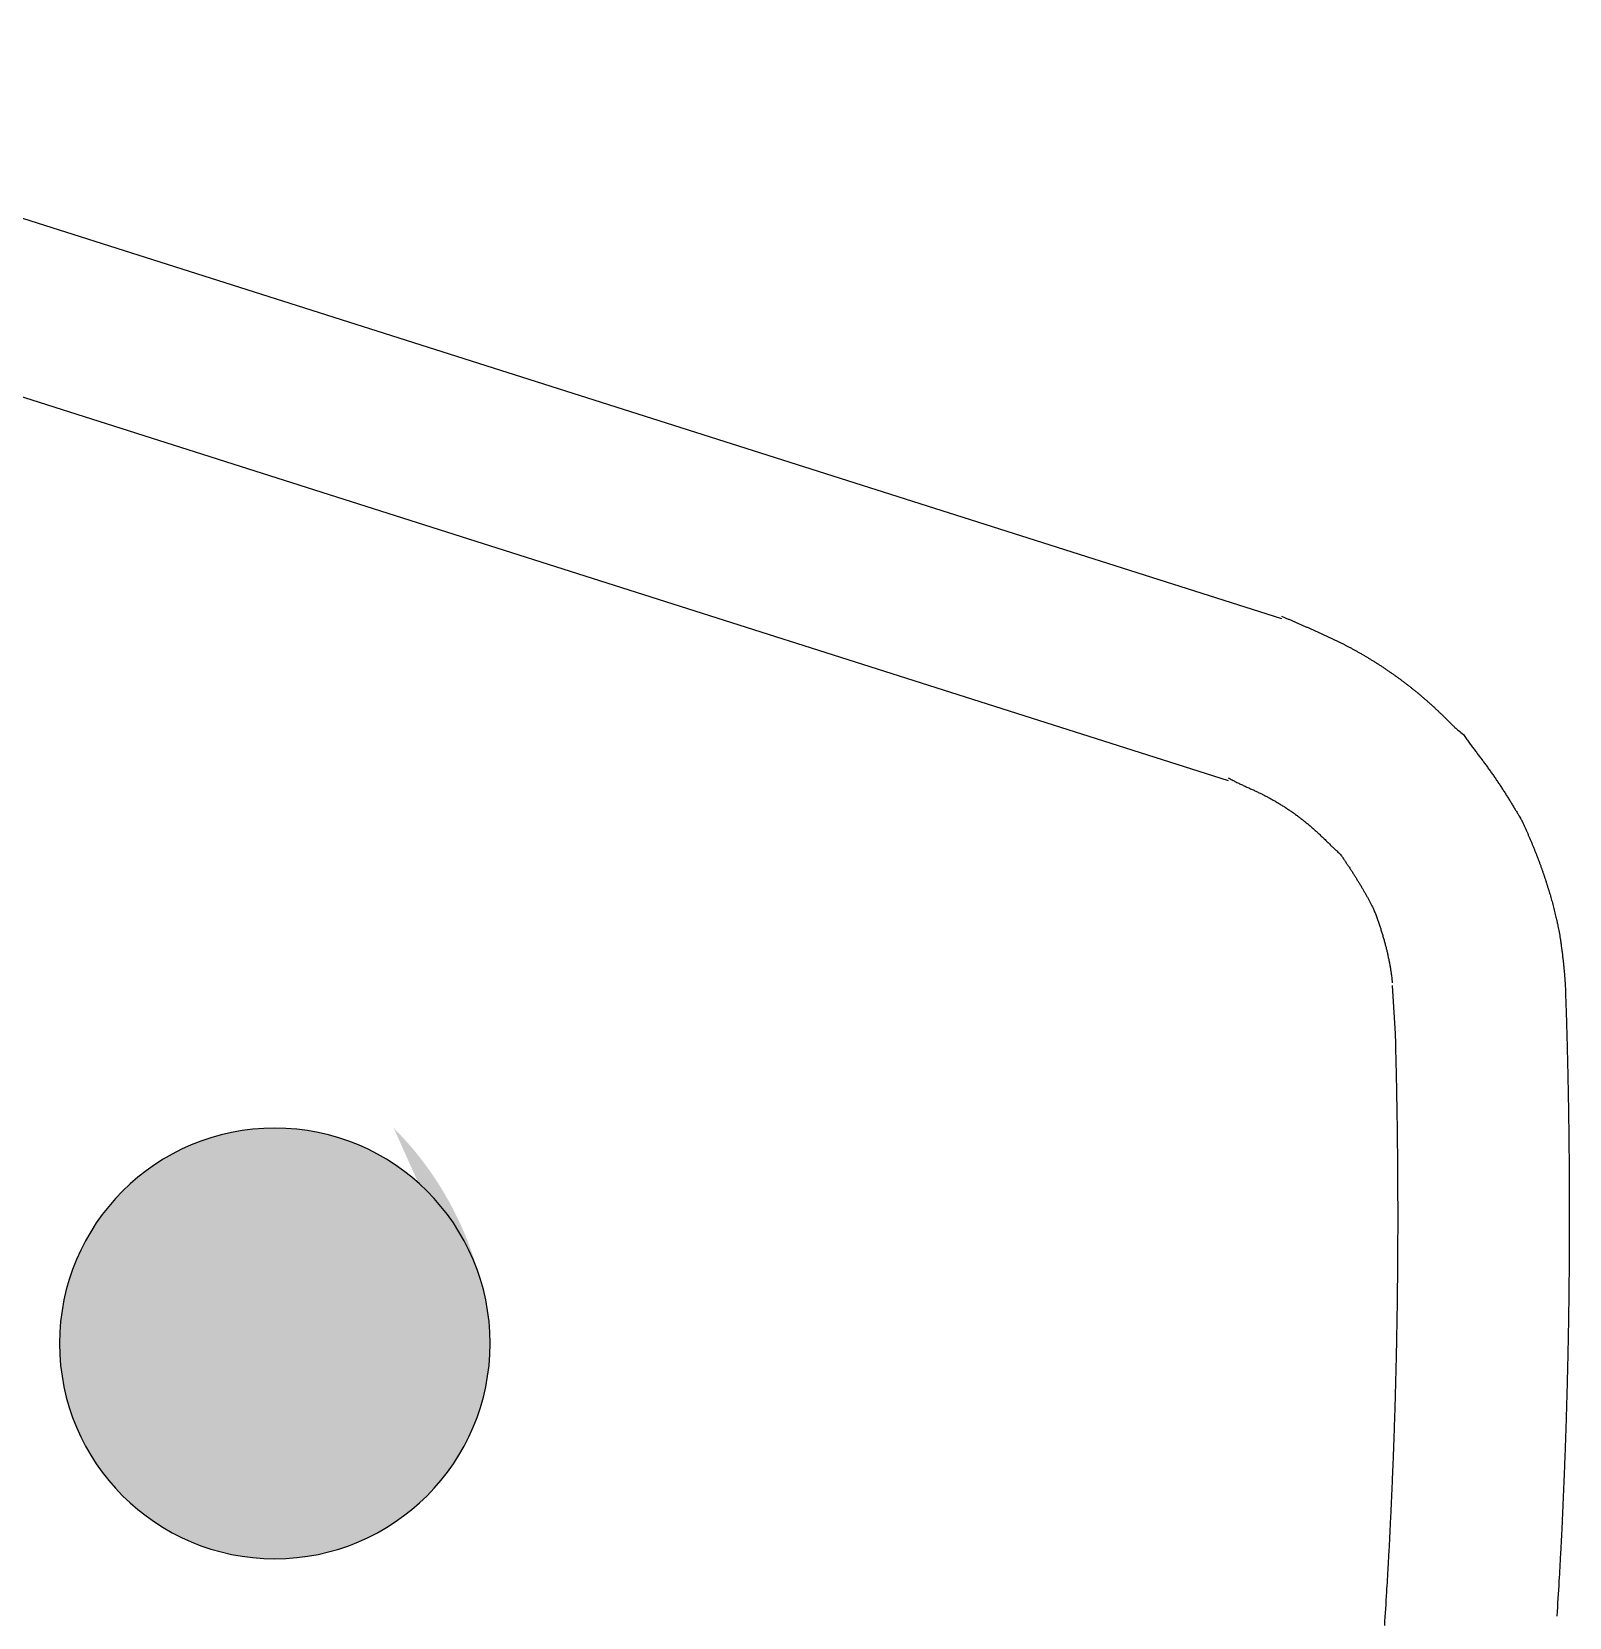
# Model space of a CAD drawing. Extents: x 527 to 611, y 788 to 934.
# Drawn here: x 574.2139 to 574.6851, y 806.9745 to 807.4603 of the extents above; entities that cross this region are included whole.
import ezdxf

# ---------------------------------------------------------------- set-up
doc = ezdxf.new("R2010")
doc.units = 0
doc.header["$MEASUREMENT"] = 0
doc.layers.add('1', color=4, linetype='Continuous')
doc.layers.add('DIM', color=3, linetype='Continuous')

# ---------------------------------------------------------------- blocks, each defined once
blk = doc.blocks.new('HSSCP')
at = {"layer": '1'}
h = blk.add_hatch(color=4, dxfattribs=at)
h.dxf.hatch_style = 2
edge = h.paths.add_edge_path()
edge.add_spline(control_points=[(-2.28067, -0.42885), (-2.28067, -0.42885), (-2.28067, -0.42885), (-2.28067, -0.46529), (-2.31021, -0.49483), (-2.34664, -0.49483), (-2.38308, -0.49483), (-2.41261, -0.46529), (-2.41261, -0.42885), (-2.41261, -0.39242), (-2.38308, -0.36288), (-2.34664, -0.36288), (-2.31021, -0.36288), (-2.28067, -0.39242), (-2.28067, -0.42885)], knot_values=[-1, 0, 0, 0, 0, 0, 1, 1, 1, 2, 2, 2, 3, 3, 3, 4, 4, 4, 4], degree=3, periodic=0)
at = {"layer": '1', "color": 4}
for points in [[(-2.60365, -0.027), (-2.03821, -0.2068)], [(-2.60315, -0.0819), (-2.32553, -0.17019)], [(-2.32553, -0.17019), (-2.05448, -0.2564)], [(-2.00424, -0.31919), (-2.00339, -0.334)]]:
    blk.add_lwpolyline(points, dxfattribs=at)
for points, knots in [([(-2.03821, -0.20601), (-2.03821, -0.20601), (-2.0373, -0.20642), (-2.0373, -0.20642), (-2.03699, -0.20656), (-2.03669, -0.20669), (-2.03638, -0.20682), (-2.03609, -0.20696), (-2.03578, -0.20709), (-2.03547, -0.20722), (-2.03518, -0.20735), (-2.03487, -0.20749), (-2.03457, -0.20761), (-2.03427, -0.20774), (-2.03396, -0.20788), (-2.03366, -0.20801), (-2.03336, -0.20814), (-2.03306, -0.20827), (-2.03276, -0.2084), (-2.03246, -0.20853), (-2.03216, -0.20866), (-2.03186, -0.20879), (-2.03156, -0.20892), (-2.03126, -0.20905), (-2.03096, -0.20918), (-2.03066, -0.20931), (-2.03036, -0.20944), (-2.03006, -0.20957), (-2.02976, -0.2097), (-2.02947, -0.20983), (-2.02917, -0.20996), (-2.02887, -0.21009), (-2.02858, -0.21023), (-2.02828, -0.21035), (-2.02798, -0.21048), (-2.02769, -0.21062), (-2.02739, -0.21075), (-2.02709, -0.21088), (-2.0268, -0.21101), (-2.0265, -0.21115), (-2.02621, -0.21128), (-2.02592, -0.21141), (-2.02562, -0.21154), (-2.02533, -0.21168), (-2.02504, -0.21181), (-2.02475, -0.21195), (-2.02445, -0.21208), (-2.02416, -0.21221), (-2.02387, -0.21235), (-2.02358, -0.21248), (-2.02329, -0.21262), (-2.023, -0.21276), (-2.02271, -0.2129), (-2.02241, -0.21303), (-2.02213, -0.21318), (-2.02184, -0.21331), (-2.02155, -0.21345), (-2.02126, -0.2136), (-2.02097, -0.21374), (-2.02068, -0.21387), (-2.0204, -0.21402), (-2.02011, -0.21417), (-2.01982, -0.21431), (-2.01954, -0.21445), (-2.01925, -0.2146), (-2.01896, -0.21474), (-2.01868, -0.21489), (-2.01839, -0.21504), (-2.01811, -0.21519), (-2.01783, -0.21534), (-2.01754, -0.21549), (-2.01726, -0.21564), (-2.01697, -0.21579), (-2.0167, -0.21594), (-2.01641, -0.21609), (-2.01613, -0.21625), (-2.01585, -0.2164), (-2.01557, -0.21655), (-2.01529, -0.21671), (-2.01501, -0.21686), (-2.01473, -0.21703), (-2.01445, -0.21718), (-2.01417, -0.21734), (-2.01389, -0.2175), (-2.01361, -0.21766), (-2.01334, -0.21782), (-2.01306, -0.21798), (-2.01278, -0.21815), (-2.01251, -0.21831), (-2.01223, -0.21847), (-2.01196, -0.21863), (-2.01168, -0.2188), (-2.01141, -0.21897), (-2.01113, -0.21913), (-2.01086, -0.2193), (-2.01059, -0.21947), (-2.01031, -0.21963), (-2.01004, -0.2198), (-2.00977, -0.21997), (-2.00949, -0.22015), (-2.00922, -0.22032), (-2.00895, -0.22049), (-2.00868, -0.22066), (-2.00841, -0.22083), (-2.00814, -0.22101), (-2.00787, -0.22118), (-2.0076, -0.22136), (-2.00734, -0.22153), (-2.00707, -0.22171), (-2.0068, -0.22189), (-2.00654, -0.22207), (-2.00627, -0.22224), (-2.006, -0.22243), (-2.00574, -0.2226), (-2.00547, -0.22279), (-2.00521, -0.22297), (-2.00494, -0.22315), (-2.00468, -0.22333), (-2.00442, -0.22352), (-2.00416, -0.2237), (-2.00389, -0.22388), (-2.00363, -0.22407), (-2.00337, -0.22426), (-2.00311, -0.22445), (-2.00285, -0.22463), (-2.00259, -0.22482), (-2.00233, -0.22501), (-2.00208, -0.2252), (-2.00182, -0.22539), (-2.00156, -0.22558), (-2.0013, -0.22577), (-2.00104, -0.22596), (-2.00079, -0.22616), (-2.00053, -0.22635), (-2.00028, -0.22654), (-2.00002, -0.22674), (-1.99977, -0.22694), (-1.99951, -0.22713), (-1.99926, -0.22733), (-1.99901, -0.22753), (-1.99875, -0.22772), (-1.9985, -0.22792), (-1.99825, -0.22812), (-1.998, -0.22832), (-1.99776, -0.22852), (-1.9975, -0.22873), (-1.99725, -0.22892), (-1.997, -0.22913), (-1.99676, -0.22933), (-1.99651, -0.22953), (-1.99626, -0.22974), (-1.99601, -0.22995), (-1.99577, -0.23015), (-1.99552, -0.23035), (-1.99528, -0.23056), (-1.99504, -0.23077), (-1.99479, -0.23098), (-1.99455, -0.23119), (-1.9943, -0.2314), (-1.99406, -0.23161), (-1.99382, -0.23182), (-1.99358, -0.23203), (-1.99334, -0.23225), (-1.9931, -0.23246), (-1.99286, -0.23267), (-1.99262, -0.23288), (-1.99238, -0.23309), (-1.99214, -0.23331), (-1.9919, -0.23353), (-1.99167, -0.23374), (-1.99143, -0.23396), (-1.9912, -0.23418), (-1.99096, -0.2344), (-1.99073, -0.23461), (-1.99049, -0.23484), (-1.99026, -0.23505), (-1.99002, -0.23528), (-1.98979, -0.23549), (-1.98956, -0.23572), (-1.98933, -0.23594), (-1.9891, -0.23617), (-1.98887, -0.23638), (-1.98865, -0.23661), (-1.98842, -0.23683), (-1.98819, -0.23706), (-1.98796, -0.23728), (-1.98773, -0.23751), (-1.98749, -0.23775), (-1.98726, -0.23798), (-1.98703, -0.23821), (-1.98682, -0.23842), (-1.9866, -0.23864), (-1.98638, -0.23886), (-1.98618, -0.23906), (-1.98599, -0.23926), (-1.98579, -0.23945), (-1.98555, -0.23969), (-1.9853, -0.23992), (-1.98505, -0.24015), (-1.98468, -0.24049), (-1.98431, -0.24081), (-1.98392, -0.24112), (-1.98344, -0.24153), (-1.98295, -0.24194), (-1.98246, -0.24233)], [0, 0, 0, 0, 1, 1, 1, 2, 2, 2, 3, 3, 3, 4, 4, 4, 5, 5, 5, 6, 6, 6, 7, 7, 7, 8, 8, 8, 9, 9, 9, 10, 10, 10, 11, 11, 11, 12, 12, 12, 13, 13, 13, 14, 14, 14, 15, 15, 15, 16, 16, 16, 17, 17, 17, 18, 18, 18, 19, 19, 19, 20, 20, 20, 21, 21, 21, 22, 22, 22, 23, 23, 23, 24, 24, 24, 25, 25, 25, 26, 26, 26, 27, 27, 27, 28, 28, 28, 29, 29, 29, 30, 30, 30, 31, 31, 31, 32, 32, 32, 33, 33, 33, 34, 34, 34, 35, 35, 35, 36, 36, 36, 37, 37, 37, 38, 38, 38, 39, 39, 39, 40, 40, 40, 41, 41, 41, 42, 42, 42, 43, 43, 43, 44, 44, 44, 45, 45, 45, 46, 46, 46, 47, 47, 47, 48, 48, 48, 49, 49, 49, 50, 50, 50, 51, 51, 51, 52, 52, 52, 53, 53, 53, 54, 54, 54, 55, 55, 55, 56, 56, 56, 57, 57, 57, 58, 58, 58, 59, 59, 59, 60, 60, 60, 61, 61, 61, 62, 62, 62, 63, 63, 63, 64, 64, 64, 65, 65, 65, 66, 66, 66, 67, 67, 67, 68, 68, 68, 68]), ([(-1.98246, -0.24233), (-1.98246, -0.24233), (-1.98204, -0.24293), (-1.98204, -0.24293), (-1.9819, -0.24312), (-1.98176, -0.24332), (-1.98162, -0.24352), (-1.98149, -0.24371), (-1.98134, -0.2439), (-1.98121, -0.24409), (-1.98107, -0.24428), (-1.98093, -0.24447), (-1.98079, -0.24466), (-1.98066, -0.24485), (-1.98052, -0.24503), (-1.98039, -0.24522), (-1.98025, -0.2454), (-1.98012, -0.24559), (-1.97998, -0.24577), (-1.97984, -0.24594), (-1.97971, -0.24613), (-1.97957, -0.24631), (-1.97944, -0.24649), (-1.97931, -0.24666), (-1.97917, -0.24685), (-1.97904, -0.24702), (-1.97891, -0.2472), (-1.97877, -0.24738), (-1.97864, -0.24755), (-1.97851, -0.24773), (-1.97837, -0.2479), (-1.97824, -0.24807), (-1.97812, -0.24824), (-1.97798, -0.24842), (-1.97785, -0.2486), (-1.97772, -0.24877), (-1.97759, -0.24894), (-1.97746, -0.24911), (-1.97733, -0.24928), (-1.9772, -0.24945), (-1.97707, -0.24962), (-1.97694, -0.24979), (-1.97681, -0.24997), (-1.97668, -0.25014), (-1.97656, -0.25031), (-1.97643, -0.25047), (-1.9763, -0.25064), (-1.97618, -0.25081), (-1.97605, -0.25098), (-1.97592, -0.25115), (-1.9758, -0.25132), (-1.97567, -0.25149), (-1.97555, -0.25166), (-1.97542, -0.25183), (-1.97529, -0.25201), (-1.97517, -0.25218), (-1.97504, -0.25235), (-1.97492, -0.25252), (-1.97479, -0.25269), (-1.97467, -0.25286), (-1.97455, -0.25303), (-1.97443, -0.2532), (-1.9743, -0.25338), (-1.97418, -0.25355), (-1.97405, -0.25372), (-1.97393, -0.25389), (-1.97382, -0.25406), (-1.97369, -0.25424), (-1.97357, -0.25441), (-1.97345, -0.25458), (-1.97333, -0.25475), (-1.97321, -0.25493), (-1.97309, -0.25511), (-1.97297, -0.25528), (-1.97285, -0.25545), (-1.97273, -0.25562), (-1.97261, -0.2558), (-1.97249, -0.25597), (-1.97238, -0.25615), (-1.97226, -0.25632), (-1.97214, -0.2565), (-1.97202, -0.25667), (-1.9719, -0.25684), (-1.97179, -0.25702), (-1.97167, -0.2572), (-1.97156, -0.25736), (-1.97144, -0.25754), (-1.97133, -0.25772), (-1.97121, -0.25789), (-1.9711, -0.25806), (-1.97098, -0.25824), (-1.97087, -0.25842), (-1.97075, -0.25859), (-1.97064, -0.25876), (-1.97053, -0.25894), (-1.97041, -0.25911), (-1.9703, -0.25928), (-1.97019, -0.25946), (-1.97007, -0.25964), (-1.96996, -0.25981), (-1.96985, -0.25998), (-1.96974, -0.26016), (-1.96962, -0.26033), (-1.96952, -0.2605), (-1.96941, -0.26068), (-1.9693, -0.26085), (-1.96918, -0.26103), (-1.96908, -0.2612), (-1.96897, -0.26137), (-1.96886, -0.26155), (-1.96875, -0.26172), (-1.96864, -0.2619), (-1.96853, -0.26206), (-1.96843, -0.26224), (-1.96832, -0.26241), (-1.96821, -0.26259), (-1.96811, -0.26276), (-1.968, -0.26293), (-1.9679, -0.2631), (-1.96779, -0.26327), (-1.96769, -0.26345), (-1.96758, -0.26362), (-1.96748, -0.26379), (-1.96737, -0.26396), (-1.96726, -0.26413), (-1.96716, -0.2643), (-1.96705, -0.26447), (-1.96695, -0.26465), (-1.96684, -0.26482), (-1.96674, -0.265), (-1.96664, -0.26516), (-1.96654, -0.26533), (-1.96644, -0.26549), (-1.96636, -0.26564), (-1.96627, -0.26579), (-1.96617, -0.26594), (-1.96606, -0.26613), (-1.96595, -0.26631), (-1.96584, -0.2665), (-1.96567, -0.26679), (-1.9655, -0.26708), (-1.96533, -0.26736), (-1.96511, -0.26774), (-1.96489, -0.26811), (-1.96467, -0.26849)], [0, 0, 0, 0, 1, 1, 1, 2, 2, 2, 3, 3, 3, 4, 4, 4, 5, 5, 5, 6, 6, 6, 7, 7, 7, 8, 8, 8, 9, 9, 9, 10, 10, 10, 11, 11, 11, 12, 12, 12, 13, 13, 13, 14, 14, 14, 15, 15, 15, 16, 16, 16, 17, 17, 17, 18, 18, 18, 19, 19, 19, 20, 20, 20, 21, 21, 21, 22, 22, 22, 23, 23, 23, 24, 24, 24, 25, 25, 25, 26, 26, 26, 27, 27, 27, 28, 28, 28, 29, 29, 29, 30, 30, 30, 31, 31, 31, 32, 32, 32, 33, 33, 33, 34, 34, 34, 35, 35, 35, 36, 36, 36, 37, 37, 37, 38, 38, 38, 39, 39, 39, 40, 40, 40, 41, 41, 41, 42, 42, 42, 43, 43, 43, 44, 44, 44, 45, 45, 45, 46, 46, 46, 47, 47, 47, 48, 48, 48, 48]), ([(-2.05448, -0.25561), (-2.05448, -0.25561), (-2.0539, -0.25593), (-2.0539, -0.25593), (-2.0537, -0.25603), (-2.05351, -0.25613), (-2.05331, -0.25623), (-2.05312, -0.25633), (-2.05292, -0.25643), (-2.05273, -0.25653), (-2.05254, -0.25663), (-2.05235, -0.25672), (-2.05216, -0.25682), (-2.05197, -0.25692), (-2.05177, -0.25701), (-2.05158, -0.2571), (-2.05139, -0.2572), (-2.0512, -0.25728), (-2.05101, -0.25738), (-2.05083, -0.25747), (-2.05064, -0.25755), (-2.05045, -0.25764), (-2.05026, -0.25773), (-2.05008, -0.25782), (-2.04989, -0.25791), (-2.0497, -0.258), (-2.04952, -0.25808), (-2.04933, -0.25817), (-2.04915, -0.25825), (-2.04896, -0.25833), (-2.04878, -0.25842), (-2.0486, -0.2585), (-2.04841, -0.25859), (-2.04823, -0.25867), (-2.04805, -0.25876), (-2.04787, -0.25884), (-2.04768, -0.25892), (-2.04751, -0.25901), (-2.04732, -0.25909), (-2.04715, -0.25917), (-2.04696, -0.25925), (-2.04679, -0.25933), (-2.04661, -0.25941), (-2.04643, -0.25949), (-2.04626, -0.25958), (-2.04607, -0.25966), (-2.0459, -0.25975), (-2.04573, -0.25983), (-2.04555, -0.25991), (-2.04538, -0.25999), (-2.0452, -0.26008), (-2.04503, -0.26016), (-2.04485, -0.26024), (-2.04468, -0.26033), (-2.04451, -0.26041), (-2.04434, -0.26049), (-2.04417, -0.26058), (-2.04399, -0.26066), (-2.04382, -0.26075), (-2.04365, -0.26084), (-2.04348, -0.26092), (-2.04331, -0.26101), (-2.04315, -0.26109), (-2.04298, -0.26118), (-2.04281, -0.26126), (-2.04264, -0.26135), (-2.04248, -0.26144), (-2.04231, -0.26153), (-2.04215, -0.26162), (-2.04198, -0.26171), (-2.04182, -0.2618), (-2.04165, -0.26189), (-2.04148, -0.26198), (-2.04132, -0.26207), (-2.04116, -0.26216), (-2.041, -0.26225), (-2.04083, -0.26234), (-2.04067, -0.26244), (-2.04051, -0.26253), (-2.04034, -0.26262), (-2.04018, -0.26272), (-2.04002, -0.2628), (-2.03986, -0.2629), (-2.03969, -0.26299), (-2.03954, -0.26309), (-2.03937, -0.26318), (-2.03921, -0.26328), (-2.03906, -0.26338), (-2.03889, -0.26348), (-2.03874, -0.26357), (-2.03857, -0.26367), (-2.03842, -0.26377), (-2.03826, -0.26387), (-2.0381, -0.26396), (-2.03794, -0.26407), (-2.03778, -0.26417), (-2.03762, -0.26426), (-2.03746, -0.26436), (-2.03731, -0.26447), (-2.03715, -0.26457), (-2.03699, -0.26467), (-2.03683, -0.26477), (-2.03668, -0.26488), (-2.03652, -0.26498), (-2.03636, -0.26508), (-2.0362, -0.26519), (-2.03604, -0.26529), (-2.03589, -0.2654), (-2.03573, -0.26551), (-2.03558, -0.26561), (-2.03541, -0.26572), (-2.03526, -0.26583), (-2.0351, -0.26594), (-2.03495, -0.26605), (-2.03479, -0.26615), (-2.03463, -0.26626), (-2.03448, -0.26638), (-2.03432, -0.26649), (-2.03417, -0.2666), (-2.03401, -0.26671), (-2.03385, -0.26683), (-2.0337, -0.26693), (-2.03354, -0.26705), (-2.03339, -0.26716), (-2.03323, -0.26728), (-2.03307, -0.2674), (-2.03292, -0.26751), (-2.03276, -0.26763), (-2.03261, -0.26775), (-2.03246, -0.26787), (-2.0323, -0.26799), (-2.03215, -0.26811), (-2.03199, -0.26822), (-2.03183, -0.26834), (-2.03168, -0.26847), (-2.03152, -0.26859), (-2.03137, -0.26871), (-2.03122, -0.26883), (-2.03106, -0.26896), (-2.0309, -0.26908), (-2.03075, -0.26921), (-2.03059, -0.26933), (-2.03044, -0.26946), (-2.03029, -0.26959), (-2.03013, -0.26971), (-2.02998, -0.26984), (-2.02983, -0.26997), (-2.02967, -0.2701), (-2.02951, -0.27024), (-2.02936, -0.27037), (-2.02921, -0.27049), (-2.02905, -0.27063), (-2.0289, -0.27077), (-2.02875, -0.27089), (-2.02859, -0.27103), (-2.02844, -0.27117), (-2.02829, -0.2713), (-2.02813, -0.27144), (-2.02797, -0.27158), (-2.02783, -0.27171), (-2.02767, -0.27186), (-2.02751, -0.27199), (-2.02736, -0.27214), (-2.02721, -0.27228), (-2.02706, -0.27242), (-2.0269, -0.27256), (-2.02675, -0.27271), (-2.0266, -0.27285), (-2.02644, -0.27299), (-2.02629, -0.27313), (-2.02614, -0.27328), (-2.02599, -0.27342), (-2.02583, -0.27357), (-2.02568, -0.27372), (-2.02553, -0.27386), (-2.02538, -0.27401), (-2.02522, -0.27415), (-2.02507, -0.2743), (-2.02492, -0.27444), (-2.02477, -0.27459), (-2.02462, -0.27474), (-2.02447, -0.27488), (-2.02432, -0.27503), (-2.02416, -0.27517), (-2.02401, -0.27532), (-2.02386, -0.27547), (-2.02371, -0.27561), (-2.02355, -0.27576), (-2.0234, -0.27591), (-2.02325, -0.27607), (-2.0231, -0.2762), (-2.02296, -0.27635), (-2.02281, -0.27649), (-2.02268, -0.27662), (-2.02255, -0.27675), (-2.02242, -0.27687), (-2.02225, -0.27703), (-2.02208, -0.27719), (-2.02192, -0.27735), (-2.02166, -0.27759), (-2.02141, -0.27783), (-2.02115, -0.27808), (-2.02082, -0.27839), (-2.02049, -0.2787), (-2.02016, -0.27901)], [0, 0, 0, 0, 1, 1, 1, 2, 2, 2, 3, 3, 3, 4, 4, 4, 5, 5, 5, 6, 6, 6, 7, 7, 7, 8, 8, 8, 9, 9, 9, 10, 10, 10, 11, 11, 11, 12, 12, 12, 13, 13, 13, 14, 14, 14, 15, 15, 15, 16, 16, 16, 17, 17, 17, 18, 18, 18, 19, 19, 19, 20, 20, 20, 21, 21, 21, 22, 22, 22, 23, 23, 23, 24, 24, 24, 25, 25, 25, 26, 26, 26, 27, 27, 27, 28, 28, 28, 29, 29, 29, 30, 30, 30, 31, 31, 31, 32, 32, 32, 33, 33, 33, 34, 34, 34, 35, 35, 35, 36, 36, 36, 37, 37, 37, 38, 38, 38, 39, 39, 39, 40, 40, 40, 41, 41, 41, 42, 42, 42, 43, 43, 43, 44, 44, 44, 45, 45, 45, 46, 46, 46, 47, 47, 47, 48, 48, 48, 49, 49, 49, 50, 50, 50, 51, 51, 51, 52, 52, 52, 53, 53, 53, 54, 54, 54, 55, 55, 55, 56, 56, 56, 57, 57, 57, 58, 58, 58, 59, 59, 59, 60, 60, 60, 61, 61, 61, 62, 62, 62, 63, 63, 63, 64, 64, 64, 65, 65, 65, 66, 66, 66, 67, 67, 67, 68, 68, 68, 68]), ([(-1.96467, -0.26849), (-1.96467, -0.26849), (-1.96425, -0.26937), (-1.96425, -0.26937), (-1.96411, -0.26967), (-1.96398, -0.26996), (-1.96384, -0.27025), (-1.9637, -0.27055), (-1.96358, -0.27084), (-1.96344, -0.27114), (-1.9633, -0.27143), (-1.96318, -0.27172), (-1.96304, -0.27202), (-1.96291, -0.27231), (-1.96278, -0.2726), (-1.96265, -0.2729), (-1.96252, -0.27319), (-1.9624, -0.27349), (-1.96227, -0.27378), (-1.96214, -0.27407), (-1.96202, -0.27437), (-1.96189, -0.27466), (-1.96176, -0.27496), (-1.96164, -0.27525), (-1.96151, -0.27555), (-1.96139, -0.27584), (-1.96127, -0.27614), (-1.96115, -0.27643), (-1.96103, -0.27672), (-1.96091, -0.27702), (-1.96079, -0.27731), (-1.96067, -0.2776), (-1.96055, -0.27789), (-1.96044, -0.27819), (-1.96032, -0.27848), (-1.96021, -0.27877), (-1.96009, -0.27907), (-1.95997, -0.27936), (-1.95986, -0.27966), (-1.95975, -0.27995), (-1.95964, -0.28024), (-1.95953, -0.28054), (-1.95942, -0.28083), (-1.9593, -0.28112), (-1.95919, -0.28141), (-1.95909, -0.28171), (-1.95898, -0.282), (-1.95888, -0.28229), (-1.95877, -0.28259), (-1.95866, -0.28288), (-1.95856, -0.28317), (-1.95845, -0.28346), (-1.95835, -0.28375), (-1.95825, -0.28405), (-1.95814, -0.28434), (-1.95804, -0.28463), (-1.95794, -0.28493), (-1.95784, -0.28522), (-1.95774, -0.28551), (-1.95764, -0.2858), (-1.95755, -0.28609), (-1.95744, -0.28638), (-1.95735, -0.28668), (-1.95726, -0.28697), (-1.95716, -0.28726), (-1.95707, -0.28755), (-1.95697, -0.28784), (-1.95688, -0.28813), (-1.95679, -0.28842), (-1.9567, -0.28871), (-1.9566, -0.289), (-1.95652, -0.28929), (-1.95643, -0.28958), (-1.95634, -0.28988), (-1.95625, -0.29017), (-1.95616, -0.29045), (-1.95608, -0.29074), (-1.95599, -0.29104), (-1.95591, -0.29133), (-1.95582, -0.29161), (-1.95574, -0.2919), (-1.95565, -0.2922), (-1.95557, -0.29248), (-1.95549, -0.29277), (-1.95541, -0.29306), (-1.95533, -0.29335), (-1.95525, -0.29364), (-1.95517, -0.29393), (-1.9551, -0.29422), (-1.95502, -0.29451), (-1.95494, -0.29479), (-1.95487, -0.29508), (-1.95479, -0.29536), (-1.95473, -0.29565), (-1.95465, -0.29594), (-1.95458, -0.29623), (-1.9545, -0.29652), (-1.95443, -0.29681), (-1.95436, -0.29711), (-1.95428, -0.29741), (-1.95422, -0.29769), (-1.95416, -0.29797), (-1.95409, -0.29824), (-1.95403, -0.2985), (-1.95397, -0.29875), (-1.95391, -0.299), (-1.95384, -0.29932), (-1.95377, -0.29964), (-1.9537, -0.29996), (-1.95359, -0.30046), (-1.95349, -0.30094), (-1.95339, -0.30144), (-1.95326, -0.30208), (-1.95313, -0.30273), (-1.953, -0.30338)], [0, 0, 0, 0, 1, 1, 1, 2, 2, 2, 3, 3, 3, 4, 4, 4, 5, 5, 5, 6, 6, 6, 7, 7, 7, 8, 8, 8, 9, 9, 9, 10, 10, 10, 11, 11, 11, 12, 12, 12, 13, 13, 13, 14, 14, 14, 15, 15, 15, 16, 16, 16, 17, 17, 17, 18, 18, 18, 19, 19, 19, 20, 20, 20, 21, 21, 21, 22, 22, 22, 23, 23, 23, 24, 24, 24, 25, 25, 25, 26, 26, 26, 27, 27, 27, 28, 28, 28, 29, 29, 29, 30, 30, 30, 31, 31, 31, 32, 32, 32, 33, 33, 33, 34, 34, 34, 35, 35, 35, 36, 36, 36, 37, 37, 37, 38, 38, 38, 38]), ([(-2.02016, -0.27901), (-2.02016, -0.27901), (-2.01984, -0.27946), (-2.01984, -0.27946), (-2.01973, -0.27961), (-2.01963, -0.27976), (-2.01953, -0.2799), (-2.01943, -0.28005), (-2.01933, -0.2802), (-2.01923, -0.28035), (-2.01912, -0.2805), (-2.01902, -0.28065), (-2.01892, -0.28079), (-2.01882, -0.28094), (-2.01872, -0.28109), (-2.01862, -0.28124), (-2.01851, -0.28138), (-2.01842, -0.28153), (-2.01832, -0.28168), (-2.01822, -0.28182), (-2.01812, -0.28197), (-2.01802, -0.28212), (-2.01792, -0.28226), (-2.01782, -0.28241), (-2.01773, -0.28256), (-2.01763, -0.2827), (-2.01753, -0.28285), (-2.01744, -0.28299), (-2.01734, -0.28314), (-2.01725, -0.28328), (-2.01715, -0.28343), (-2.01706, -0.28358), (-2.01696, -0.28373), (-2.01687, -0.28387), (-2.01677, -0.28402), (-2.01668, -0.28416), (-2.01658, -0.28431), (-2.01649, -0.28445), (-2.01639, -0.28459), (-2.0163, -0.28474), (-2.01621, -0.28488), (-2.01611, -0.28503), (-2.01603, -0.28518), (-2.01593, -0.28532), (-2.01584, -0.28546), (-2.01575, -0.2856), (-2.01566, -0.28575), (-2.01557, -0.2859), (-2.01548, -0.28604), (-2.01539, -0.28618), (-2.0153, -0.28632), (-2.01521, -0.28647), (-2.01512, -0.28661), (-2.01503, -0.28676), (-2.01495, -0.2869), (-2.01486, -0.28704), (-2.01477, -0.28718), (-2.01468, -0.28733), (-2.01459, -0.28747), (-2.01451, -0.28761), (-2.01442, -0.28775), (-2.01434, -0.2879), (-2.01426, -0.28804), (-2.01417, -0.28818), (-2.01408, -0.28832), (-2.014, -0.28846), (-2.01392, -0.2886), (-2.01383, -0.28874), (-2.01375, -0.28889), (-2.01367, -0.28903), (-2.01358, -0.28916), (-2.0135, -0.28931), (-2.01341, -0.28945), (-2.01333, -0.28959), (-2.01325, -0.28973), (-2.01317, -0.28987), (-2.01309, -0.29001), (-2.01301, -0.29015), (-2.01293, -0.29029), (-2.01285, -0.29043), (-2.01277, -0.29057), (-2.01269, -0.29071), (-2.01261, -0.29085), (-2.01253, -0.29098), (-2.01245, -0.29112), (-2.01238, -0.29127), (-2.0123, -0.2914), (-2.01222, -0.29154), (-2.01215, -0.29168), (-2.01207, -0.29182), (-2.01199, -0.29195), (-2.01192, -0.29209), (-2.01184, -0.29223), (-2.01177, -0.29237), (-2.01169, -0.2925), (-2.01162, -0.29264), (-2.01154, -0.29278), (-2.01147, -0.29292), (-2.01139, -0.29306), (-2.01132, -0.2932), (-2.01124, -0.29333), (-2.01118, -0.29346), (-2.01111, -0.2936), (-2.01104, -0.29371), (-2.01098, -0.29384), (-2.01091, -0.29395), (-2.01084, -0.29411), (-2.01076, -0.29426), (-2.01068, -0.29441), (-2.01056, -0.29464), (-2.01044, -0.29487), (-2.01032, -0.2951), (-2.01017, -0.29541), (-2.01002, -0.29572), (-2.00987, -0.29601)], [0, 0, 0, 0, 1, 1, 1, 2, 2, 2, 3, 3, 3, 4, 4, 4, 5, 5, 5, 6, 6, 6, 7, 7, 7, 8, 8, 8, 9, 9, 9, 10, 10, 10, 11, 11, 11, 12, 12, 12, 13, 13, 13, 14, 14, 14, 15, 15, 15, 16, 16, 16, 17, 17, 17, 18, 18, 18, 19, 19, 19, 20, 20, 20, 21, 21, 21, 22, 22, 22, 23, 23, 23, 24, 24, 24, 25, 25, 25, 26, 26, 26, 27, 27, 27, 28, 28, 28, 29, 29, 29, 30, 30, 30, 31, 31, 31, 32, 32, 32, 33, 33, 33, 34, 34, 34, 35, 35, 35, 36, 36, 36, 37, 37, 37, 38, 38, 38, 38]), ([(-2.00987, -0.29601), (-2.00987, -0.29601), (-2.00964, -0.29661), (-2.00964, -0.29661), (-2.00956, -0.2968), (-2.00949, -0.297), (-2.00942, -0.29719), (-2.00935, -0.29739), (-2.00927, -0.29759), (-2.0092, -0.29778), (-2.00913, -0.29798), (-2.00905, -0.29818), (-2.00899, -0.29837), (-2.00891, -0.29857), (-2.00884, -0.29876), (-2.00878, -0.29896), (-2.00871, -0.29915), (-2.00864, -0.29935), (-2.00857, -0.29954), (-2.0085, -0.29974), (-2.00844, -0.29993), (-2.00837, -0.30012), (-2.0083, -0.30032), (-2.00824, -0.30052), (-2.00817, -0.30071), (-2.00811, -0.3009), (-2.00804, -0.30109), (-2.00798, -0.30129), (-2.00791, -0.30148), (-2.00785, -0.30168), (-2.00779, -0.30187), (-2.00773, -0.30206), (-2.00767, -0.30225), (-2.00761, -0.30244), (-2.00755, -0.30264), (-2.00749, -0.30283), (-2.00743, -0.30302), (-2.00737, -0.30322), (-2.00731, -0.30341), (-2.00726, -0.3036), (-2.0072, -0.30379), (-2.00714, -0.30398), (-2.00709, -0.30417), (-2.00703, -0.30436), (-2.00697, -0.30455), (-2.00692, -0.30474), (-2.00686, -0.30493), (-2.00681, -0.30512), (-2.00675, -0.30531), (-2.00671, -0.3055), (-2.00665, -0.30568), (-2.0066, -0.30587), (-2.00655, -0.30606), (-2.0065, -0.30625), (-2.00645, -0.30644), (-2.0064, -0.30663), (-2.00635, -0.30682), (-2.0063, -0.30701), (-2.00625, -0.3072), (-2.00621, -0.30738), (-2.00616, -0.30757), (-2.00611, -0.30776), (-2.00606, -0.30794), (-2.00602, -0.30813), (-2.00597, -0.30832), (-2.00593, -0.30851), (-2.00589, -0.30869), (-2.00584, -0.30888), (-2.0058, -0.30906), (-2.00575, -0.30924), (-2.00571, -0.30943), (-2.00567, -0.30962), (-2.00563, -0.3098), (-2.00559, -0.30999), (-2.00555, -0.31017), (-2.00551, -0.31036), (-2.00547, -0.31054), (-2.00543, -0.31072), (-2.00539, -0.31091), (-2.00535, -0.31109), (-2.00532, -0.31127), (-2.00528, -0.31146), (-2.00524, -0.31164), (-2.00521, -0.31182), (-2.00517, -0.312), (-2.00513, -0.31219), (-2.0051, -0.31237), (-2.00507, -0.31255), (-2.00504, -0.31273), (-2.005, -0.31291), (-2.00497, -0.31309), (-2.00494, -0.31327), (-2.00491, -0.31345), (-2.00488, -0.31363), (-2.00485, -0.31381), (-2.00481, -0.31399), (-2.00479, -0.31418), (-2.00476, -0.31436), (-2.00473, -0.31454), (-2.0047, -0.31472), (-2.00467, -0.3149), (-2.00465, -0.31507), (-2.00463, -0.31525), (-2.0046, -0.3154), (-2.00458, -0.31556), (-2.00456, -0.31571), (-2.00453, -0.31591), (-2.0045, -0.31611), (-2.00448, -0.3163), (-2.00444, -0.31661), (-2.00441, -0.31691), (-2.00437, -0.31721), (-2.00433, -0.31761), (-2.00429, -0.31801), (-2.00424, -0.31841)], [0, 0, 0, 0, 1, 1, 1, 2, 2, 2, 3, 3, 3, 4, 4, 4, 5, 5, 5, 6, 6, 6, 7, 7, 7, 8, 8, 8, 9, 9, 9, 10, 10, 10, 11, 11, 11, 12, 12, 12, 13, 13, 13, 14, 14, 14, 15, 15, 15, 16, 16, 16, 17, 17, 17, 18, 18, 18, 19, 19, 19, 20, 20, 20, 21, 21, 21, 22, 22, 22, 23, 23, 23, 24, 24, 24, 25, 25, 25, 26, 26, 26, 27, 27, 27, 28, 28, 28, 29, 29, 29, 30, 30, 30, 31, 31, 31, 32, 32, 32, 33, 33, 33, 34, 34, 34, 35, 35, 35, 36, 36, 36, 37, 37, 37, 38, 38, 38, 38]), ([(-1.953, -0.30338), (-1.953, -0.30338), (-1.95293, -0.30387), (-1.95293, -0.30387), (-1.9529, -0.30403), (-1.95287, -0.30419), (-1.95285, -0.30436), (-1.95283, -0.30452), (-1.95281, -0.30468), (-1.95278, -0.30484), (-1.95275, -0.305), (-1.95273, -0.30516), (-1.9527, -0.30532), (-1.95268, -0.30548), (-1.95266, -0.30564), (-1.95264, -0.30581), (-1.95262, -0.30596), (-1.95259, -0.30613), (-1.95257, -0.30628), (-1.95255, -0.30644), (-1.95253, -0.3066), (-1.9525, -0.30676), (-1.95248, -0.30691), (-1.95246, -0.30707), (-1.95244, -0.30723), (-1.95242, -0.30739), (-1.95239, -0.30754), (-1.95237, -0.3077), (-1.95235, -0.30785), (-1.95233, -0.30801), (-1.95231, -0.30817), (-1.95229, -0.30832), (-1.95227, -0.30847), (-1.95225, -0.30863), (-1.95223, -0.30878), (-1.95221, -0.30894), (-1.9522, -0.30909), (-1.95218, -0.30924), (-1.95216, -0.30939), (-1.95213, -0.30955), (-1.95211, -0.3097), (-1.9521, -0.30986), (-1.95208, -0.31), (-1.95206, -0.31015), (-1.95205, -0.31031), (-1.95203, -0.31046), (-1.95201, -0.31061), (-1.95199, -0.31076), (-1.95197, -0.31091), (-1.95196, -0.31106), (-1.95194, -0.3112), (-1.95192, -0.31135), (-1.9519, -0.3115), (-1.95189, -0.31165), (-1.95187, -0.3118), (-1.95186, -0.31195), (-1.95184, -0.31209), (-1.95182, -0.31224), (-1.95181, -0.31238), (-1.95179, -0.31253), (-1.95178, -0.31268), (-1.95176, -0.31283), (-1.95175, -0.31297), (-1.95173, -0.31312), (-1.95171, -0.31326), (-1.9517, -0.31341), (-1.95169, -0.31355), (-1.95167, -0.31369), (-1.95166, -0.31384), (-1.95165, -0.31398), (-1.95163, -0.31412), (-1.95162, -0.31427), (-1.95161, -0.31441), (-1.95159, -0.31455), (-1.95158, -0.31469), (-1.95157, -0.31483), (-1.95155, -0.31498), (-1.95154, -0.31512), (-1.95153, -0.31526), (-1.95152, -0.3154), (-1.9515, -0.31554), (-1.95149, -0.31567), (-1.95148, -0.31582), (-1.95147, -0.31595), (-1.95146, -0.31609), (-1.95145, -0.31623), (-1.95144, -0.31637), (-1.95142, -0.31651), (-1.95142, -0.31664), (-1.9514, -0.31678), (-1.9514, -0.31691), (-1.95138, -0.31705), (-1.95138, -0.31719), (-1.95136, -0.31732), (-1.95135, -0.31746), (-1.95135, -0.31759), (-1.95133, -0.31773), (-1.95133, -0.31787), (-1.95132, -0.31801), (-1.95131, -0.31814), (-1.9513, -0.31827), (-1.95129, -0.31841), (-1.95129, -0.31853), (-1.95128, -0.31865), (-1.95127, -0.31877), (-1.95126, -0.31888), (-1.95125, -0.31903), (-1.95125, -0.31917), (-1.95124, -0.31932), (-1.95123, -0.31955), (-1.95122, -0.31977), (-1.95121, -0.31999), (-1.95119, -0.32029), (-1.95118, -0.32058), (-1.95117, -0.32087)], [0, 0, 0, 0, 1, 1, 1, 2, 2, 2, 3, 3, 3, 4, 4, 4, 5, 5, 5, 6, 6, 6, 7, 7, 7, 8, 8, 8, 9, 9, 9, 10, 10, 10, 11, 11, 11, 12, 12, 12, 13, 13, 13, 14, 14, 14, 15, 15, 15, 16, 16, 16, 17, 17, 17, 18, 18, 18, 19, 19, 19, 20, 20, 20, 21, 21, 21, 22, 22, 22, 23, 23, 23, 24, 24, 24, 25, 25, 25, 26, 26, 26, 27, 27, 27, 28, 28, 28, 29, 29, 29, 30, 30, 30, 31, 31, 31, 32, 32, 32, 33, 33, 33, 34, 34, 34, 35, 35, 35, 36, 36, 36, 37, 37, 37, 38, 38, 38, 38]), ([(-1.95117, -0.32087), (-1.95117, -0.32087), (-1.95101, -0.32572), (-1.95101, -0.32572), (-1.95095, -0.32733), (-1.95091, -0.32895), (-1.95086, -0.33056), (-1.95081, -0.33217), (-1.95077, -0.33378), (-1.95072, -0.33539), (-1.95068, -0.33701), (-1.95064, -0.33862), (-1.9506, -0.34024), (-1.95056, -0.34184), (-1.95053, -0.34346), (-1.95049, -0.34507), (-1.95045, -0.34668), (-1.95043, -0.34829), (-1.95039, -0.3499), (-1.95036, -0.35151), (-1.95033, -0.35312), (-1.9503, -0.35473), (-1.95028, -0.35634), (-1.95025, -0.35794), (-1.95022, -0.35956), (-1.9502, -0.36117), (-1.95018, -0.36277), (-1.95016, -0.36438), (-1.95014, -0.36599), (-1.95012, -0.36759), (-1.95011, -0.3692), (-1.95009, -0.3708), (-1.95007, -0.37241), (-1.95006, -0.37402), (-1.95005, -0.37562), (-1.95004, -0.37722), (-1.95003, -0.37883), (-1.95002, -0.38043), (-1.95001, -0.38204), (-1.95001, -0.38365), (-1.95001, -0.38525), (-1.95, -0.38685), (-1.95, -0.38845), (-1.95, -0.39006), (-1.95, -0.39166), (-1.95001, -0.39326), (-1.95001, -0.39486), (-1.95001, -0.39646), (-1.95002, -0.39806), (-1.95003, -0.39966), (-1.95003, -0.40126), (-1.95005, -0.40286), (-1.95005, -0.40446), (-1.95007, -0.40606), (-1.95008, -0.40766), (-1.95009, -0.40925), (-1.95011, -0.41085), (-1.95013, -0.41245), (-1.95015, -0.41405), (-1.95017, -0.41564), (-1.95019, -0.41724), (-1.95021, -0.41884), (-1.95024, -0.42043), (-1.95026, -0.42203), (-1.95028, -0.42362), (-1.95031, -0.42522), (-1.95034, -0.42681), (-1.95037, -0.42841), (-1.95041, -0.43), (-1.95044, -0.43159), (-1.95047, -0.43319), (-1.95051, -0.43478), (-1.95054, -0.43637), (-1.95058, -0.43796), (-1.95062, -0.43955), (-1.95066, -0.44115), (-1.9507, -0.44274), (-1.95074, -0.44433), (-1.95079, -0.44592), (-1.95083, -0.44751), (-1.95088, -0.4491), (-1.95093, -0.45068), (-1.95098, -0.45228), (-1.95103, -0.45386), (-1.95108, -0.45545), (-1.95114, -0.45704), (-1.95119, -0.45863), (-1.95125, -0.46023), (-1.9513, -0.46181), (-1.95136, -0.46339), (-1.95142, -0.46497), (-1.95148, -0.46655), (-1.95154, -0.46812), (-1.95161, -0.46969), (-1.95167, -0.47129), (-1.95173, -0.47289), (-1.9518, -0.47448), (-1.95188, -0.47611), (-1.95194, -0.47774), (-1.95202, -0.47938), (-1.95209, -0.48091), (-1.95216, -0.48244), (-1.95223, -0.48397), (-1.9523, -0.48536), (-1.95237, -0.48674), (-1.95243, -0.48813), (-1.95252, -0.4899), (-1.95262, -0.49168), (-1.95271, -0.49346), (-1.95285, -0.49618), (-1.95301, -0.49891), (-1.95317, -0.50165), (-1.95338, -0.50522), (-1.95359, -0.5088), (-1.9538, -0.51237)], [0, 0, 0, 0, 1, 1, 1, 2, 2, 2, 3, 3, 3, 4, 4, 4, 5, 5, 5, 6, 6, 6, 7, 7, 7, 8, 8, 8, 9, 9, 9, 10, 10, 10, 11, 11, 11, 12, 12, 12, 13, 13, 13, 14, 14, 14, 15, 15, 15, 16, 16, 16, 17, 17, 17, 18, 18, 18, 19, 19, 19, 20, 20, 20, 21, 21, 21, 22, 22, 22, 23, 23, 23, 24, 24, 24, 25, 25, 25, 26, 26, 26, 27, 27, 27, 28, 28, 28, 29, 29, 29, 30, 30, 30, 31, 31, 31, 32, 32, 32, 33, 33, 33, 34, 34, 34, 35, 35, 35, 36, 36, 36, 37, 37, 37, 38, 38, 38, 38]), ([(-2.00339, -0.33322), (-2.00339, -0.33322), (-2.00327, -0.33783), (-2.00327, -0.33783), (-2.00323, -0.33936), (-2.00319, -0.3409), (-2.00315, -0.34243), (-2.00311, -0.34397), (-2.00308, -0.34551), (-2.00304, -0.34704), (-2.00301, -0.34858), (-2.00298, -0.35011), (-2.00295, -0.35164), (-2.00292, -0.35318), (-2.0029, -0.35471), (-2.00287, -0.35624), (-2.00284, -0.35777), (-2.00282, -0.35931), (-2.00279, -0.36084), (-2.00277, -0.36237), (-2.00275, -0.36391), (-2.00273, -0.36543), (-2.00271, -0.36696), (-2.0027, -0.3685), (-2.00268, -0.37002), (-2.00267, -0.37155), (-2.00265, -0.37308), (-2.00264, -0.37461), (-2.00263, -0.37614), (-2.00262, -0.37767), (-2.00261, -0.3792), (-2.0026, -0.38072), (-2.0026, -0.38225), (-2.00259, -0.38378), (-2.00259, -0.3853), (-2.00258, -0.38683), (-2.00258, -0.38835), (-2.00258, -0.38988), (-2.00258, -0.3914), (-2.00258, -0.39292), (-2.00258, -0.39445), (-2.00259, -0.39598), (-2.0026, -0.3975), (-2.0026, -0.39902), (-2.00261, -0.40055), (-2.00262, -0.40207), (-2.00263, -0.40358), (-2.00264, -0.40511), (-2.00265, -0.40663), (-2.00267, -0.40815), (-2.00268, -0.40967), (-2.0027, -0.41119), (-2.00271, -0.41271), (-2.00273, -0.41423), (-2.00275, -0.41575), (-2.00277, -0.41727), (-2.00279, -0.41879), (-2.00282, -0.42031), (-2.00284, -0.42182), (-2.00287, -0.42334), (-2.0029, -0.42486), (-2.00292, -0.42637), (-2.00295, -0.42789), (-2.00298, -0.42941), (-2.00301, -0.43092), (-2.00304, -0.43244), (-2.00308, -0.43395), (-2.00311, -0.43547), (-2.00315, -0.43698), (-2.00319, -0.4385), (-2.00323, -0.44001), (-2.00327, -0.44152), (-2.00331, -0.44303), (-2.00335, -0.44455), (-2.00339, -0.44607), (-2.00344, -0.44758), (-2.00348, -0.44908), (-2.00353, -0.4506), (-2.00357, -0.45211), (-2.00363, -0.45362), (-2.00368, -0.45513), (-2.00373, -0.45664), (-2.00378, -0.45814), (-2.00383, -0.45966), (-2.00389, -0.46117), (-2.00395, -0.46267), (-2.004, -0.46419), (-2.00406, -0.4657), (-2.00412, -0.4672), (-2.00418, -0.46871), (-2.00425, -0.47021), (-2.00431, -0.47171), (-2.00437, -0.4732), (-2.00444, -0.47469), (-2.0045, -0.47621), (-2.00457, -0.47773), (-2.00464, -0.47924), (-2.00471, -0.48079), (-2.00479, -0.48235), (-2.00487, -0.4839), (-2.00494, -0.48535), (-2.00501, -0.48681), (-2.00508, -0.48827), (-2.00515, -0.48958), (-2.00522, -0.4909), (-2.00528, -0.49221), (-2.00537, -0.4939), (-2.00547, -0.49559), (-2.00557, -0.49727), (-2.00571, -0.49987), (-2.00587, -0.50247), (-2.00603, -0.50507), (-2.00624, -0.50846), (-2.00644, -0.51186), (-2.00666, -0.51526)], [0, 0, 0, 0, 1, 1, 1, 2, 2, 2, 3, 3, 3, 4, 4, 4, 5, 5, 5, 6, 6, 6, 7, 7, 7, 8, 8, 8, 9, 9, 9, 10, 10, 10, 11, 11, 11, 12, 12, 12, 13, 13, 13, 14, 14, 14, 15, 15, 15, 16, 16, 16, 17, 17, 17, 18, 18, 18, 19, 19, 19, 20, 20, 20, 21, 21, 21, 22, 22, 22, 23, 23, 23, 24, 24, 24, 25, 25, 25, 26, 26, 26, 27, 27, 27, 28, 28, 28, 29, 29, 29, 30, 30, 30, 31, 31, 31, 32, 32, 32, 33, 33, 33, 34, 34, 34, 35, 35, 35, 36, 36, 36, 37, 37, 37, 38, 38, 38, 38]), ([(-2.28067, -0.42885), (-2.28067, -0.46529), (-2.31021, -0.49483), (-2.34664, -0.49483), (-2.38308, -0.49483), (-2.41261, -0.46529), (-2.41261, -0.42885), (-2.41261, -0.39242), (-2.38308, -0.36288), (-2.34664, -0.36288), (-2.31021, -0.36288), (-2.28067, -0.39242), (-2.28067, -0.42885)], [0, 0, 0, 0, 1, 1, 1, 2, 2, 2, 3, 3, 3, 4, 4, 4, 4])]:
    blk.add_open_spline(points, degree=3, knots=knots, dxfattribs=at)
blk = doc.blocks.new('new block')
at = {"layer": '1', "color": 3}
blk.add_blockref('HSSCP', (-0.06692, 0.87911), dxfattribs=at)
blk = doc.blocks.new('2018 FLAIR')
at = {"layer": 'DIM'}
blk.add_blockref('new block', (49.80674, 3.2458), dxfattribs=at)

msp = doc.modelspace()

# ---------------------------------------------------------------- block references
at = {"layer": '1'}
msp.add_blockref('2018 FLAIR', (526.89526, 803.36239), dxfattribs=at)

doc.saveas('drawing.dxf')
